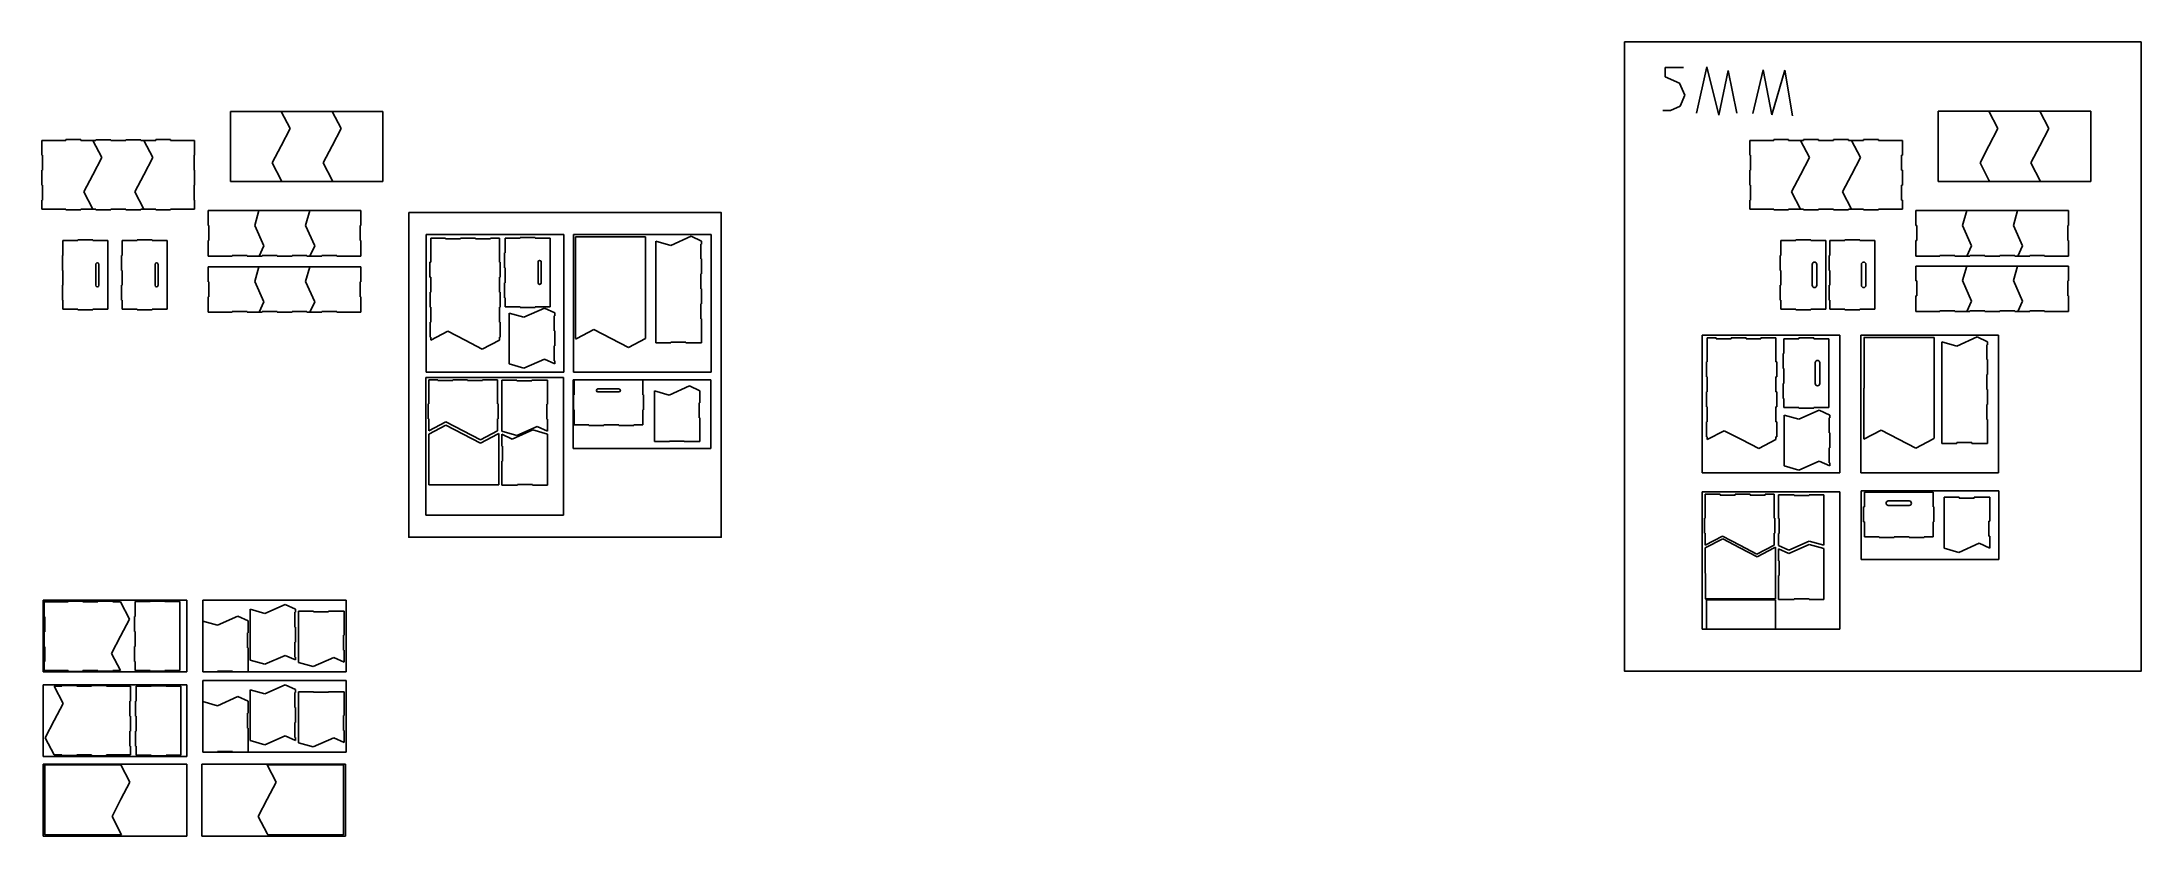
# Model space of a CAD drawing. Header units: millimetres. Extents: x 998 to 15027, y -1899 to 3410.
import ezdxf

# ---------------------------------------------------------------- set-up
doc = ezdxf.new("R2010")
doc.units = ezdxf.units.MM

msp = doc.modelspace()

# ---------------------------------------------------------------- linework, layer by layer
for p, q in [((11847, 3240), (11970, 3240)), ((11847, 3240), (11847, 3176)), ((12056, 2934), (12125, 3243)), ((12125, 3243), (12206, 2920)), ((11847, 3176), (11943, 3135)), ((11943, 3135), (11977, 3055)), ((12206, 2920), (12268, 3219)), ((12268, 3219), (12326, 2934)), ((12433, 2931), (12502, 3223)), ((12502, 3223), (12559, 2922)), ((12559, 2922), (12646, 3221)), ((12646, 3221), (12697, 2915)), ((11882, 2952), (11830, 2952)), ((11947, 2981), (11882, 2952)), ((11977, 3055), (11947, 2981)), ((13671, 2946), (13671, 2947)), ((13671, 2947), (14691, 2947)), ((14071, 2831), (14011, 2947)), ((14411, 2831), (14351, 2947)), ((14691, 2947), (14691, 2946)), ((2257, 2946), (3277, 2946)), ((2257, 2946), (2257, 2478)), ((2257, 2946), (2767, 2946)), ((2257, 2946), (2597, 2946)), ((2657, 2831), (2597, 2946)), ((2657, 2831), (2597, 2716)), ((2997, 2831), (2937, 2946)), ((2997, 2831), (2937, 2716)), ((3277, 2478), (3277, 2946)), ((13671, 2946), (13671, 2478)), ((14071, 2831), (14011, 2716)), ((14411, 2831), (14351, 2716)), ((14691, 2478), (14691, 2946)), ((998, 2752), (1158, 2752)), ((998, 2752), (1158, 2752)), ((998, 2752), (998, 2652)), ((998, 2652), (998, 2752)), ((998, 2752), (1158, 2752)), ((1258, 2757), (1158, 2757)), ((1158, 2757), (1158, 2752)), ((1258, 2752), (1258, 2757)), ((1258, 2752), (1358, 2752)), ((1258, 2752), (1358, 2752)), ((1258, 2752), (1358, 2752)), ((1398, 2637), (1338, 2752)), ((1458, 2756), (1358, 2756)), ((1358, 2756), (1358, 2752)), ((1458, 2752), (1458, 2756)), ((1458, 2752), (1508, 2752)), ((1458, 2752), (1508, 2752)), ((1458, 2752), (1558, 2752)), ((1558, 2752), (1558, 2756)), ((1558, 2756), (1658, 2756)), ((1658, 2756), (1658, 2752)), ((1658, 2752), (1758, 2752)), ((1738, 2637), (1678, 2752)), ((1758, 2752), (1758, 2757)), ((1758, 2757), (1858, 2757)), ((1858, 2757), (1858, 2752)), ((1858, 2752), (2018, 2752)), ((2018, 2752), (2018, 2652)), ((2597, 2716), (2537, 2601)), ((2937, 2716), (2877, 2601)), ((12412, 2752), (12572, 2752)), ((12412, 2652), (12412, 2752)), ((12412, 2752), (12572, 2752)), ((12412, 2752), (12412, 2652)), ((12412, 2752), (12572, 2752)), ((12672, 2757), (12572, 2757)), ((12572, 2757), (12572, 2752)), ((12672, 2752), (12672, 2757)), ((12672, 2752), (12772, 2752)), ((12672, 2752), (12772, 2752)), ((12672, 2752), (12772, 2752)), ((12812, 2637), (12752, 2752)), ((12772, 2757), (12772, 2752)), ((12772, 2757), (12872, 2757)), ((12872, 2752), (12872, 2757)), ((12872, 2752), (12972, 2752)), ((12872, 2752), (12922, 2752)), ((12872, 2752), (12922, 2752)), ((12972, 2752), (12972, 2757)), ((12972, 2757), (13072, 2757)), ((13072, 2757), (13072, 2752)), ((13072, 2752), (13172, 2752)), ((13152, 2637), (13092, 2752)), ((13172, 2752), (13172, 2757)), ((13172, 2757), (13272, 2757)), ((13272, 2757), (13272, 2752)), ((13272, 2752), (13432, 2752)), ((13432, 2752), (13432, 2652)), ((14011, 2716), (13951, 2601)), ((14351, 2716), (14291, 2601)), ((998, 2652), (1002, 2652)), ((1002, 2552), (998, 2552)), ((998, 2552), (998, 2452)), ((998, 2452), (998, 2552)), ((1002, 2652), (1002, 2552)), ((1398, 2637), (1338, 2522)), ((1738, 2637), (1678, 2522)), ((2018, 2652), (2014, 2652)), ((2014, 2652), (2014, 2552)), ((2014, 2552), (2018, 2552)), ((2018, 2452), (2018, 2552)), ((2537, 2601), (2597, 2486)), ((2877, 2601), (2937, 2486)), ((12412, 2652), (12416, 2652)), ((12412, 2452), (12412, 2552)), ((12416, 2552), (12412, 2552)), ((12412, 2552), (12412, 2452)), ((12416, 2652), (12417, 2652)), ((12417, 2552), (12416, 2552)), ((12417, 2652), (12417, 2552)), ((12812, 2637), (12752, 2522)), ((13152, 2637), (13092, 2522)), ((13428, 2652), (13427, 2652)), ((13427, 2652), (13427, 2552)), ((13427, 2552), (13428, 2552)), ((13432, 2652), (13428, 2652)), ((13428, 2552), (13432, 2552)), ((13432, 2452), (13432, 2552)), ((13951, 2601), (14011, 2486)), ((14291, 2601), (14356, 2477)), ((998, 2452), (1002, 2452)), ((1002, 2452), (1002, 2352)), ((1338, 2522), (1278, 2407)), ((1278, 2407), (1338, 2292)), ((1678, 2522), (1618, 2407)), ((1618, 2407), (1678, 2292)), ((2018, 2452), (2014, 2452)), ((2014, 2452), (2014, 2352)), ((2257, 2478), (3277, 2478)), ((2597, 2486), (2602, 2478)), ((2597, 2478), (2937, 2478)), ((2937, 2486), (2942, 2478)), ((2937, 2478), (2937, 2478)), ((12412, 2452), (12416, 2452)), ((12416, 2452), (12417, 2452)), ((12417, 2452), (12417, 2352)), ((12752, 2522), (12692, 2407)), ((12692, 2407), (12752, 2292)), ((13092, 2522), (13032, 2407)), ((13032, 2407), (13092, 2292)), ((13428, 2452), (13427, 2452)), ((13427, 2452), (13427, 2352)), ((13432, 2452), (13428, 2452)), ((13671, 2478), (13671, 2477)), ((13671, 2477), (14691, 2477)), ((14011, 2486), (14016, 2477)), ((14351, 2486), (14355, 2478)), ((14351, 2478), (14351, 2478)), ((14691, 2477), (14691, 2478)), ((998, 2292), (998, 2352)), ((1002, 2352), (998, 2352)), ((1158, 2292), (998, 2292)), ((1158, 2287), (1158, 2292)), ((1158, 2287), (1158, 2292)), ((1258, 2287), (1158, 2287)), ((1258, 2287), (1158, 2287)), ((1358, 2292), (1258, 2292)), ((1258, 2292), (1258, 2287)), ((1358, 2292), (1258, 2292)), ((1258, 2292), (1258, 2287)), ((1358, 2288), (1358, 2292)), ((1358, 2288), (1358, 2292)), ((1458, 2288), (1358, 2288)), ((1458, 2288), (1358, 2288)), ((1508, 2292), (1458, 2292)), ((1458, 2292), (1458, 2288)), ((1558, 2292), (1458, 2292)), ((1458, 2292), (1458, 2288)), ((1558, 2292), (1558, 2288)), ((1558, 2292), (1558, 2288)), ((1558, 2288), (1658, 2288)), ((1558, 2288), (1658, 2288)), ((1658, 2288), (1658, 2292)), ((1758, 2292), (1658, 2292)), ((1658, 2288), (1658, 2292)), ((1758, 2292), (1758, 2287)), ((1758, 2292), (1758, 2287)), ((1758, 2287), (1858, 2287)), ((1758, 2287), (1858, 2287)), ((2018, 2292), (1858, 2292)), ((1858, 2287), (1858, 2292)), ((1858, 2287), (1858, 2292)), ((2014, 2352), (2018, 2352)), ((2018, 2352), (2018, 2292)), ((2109, 2282), (3129, 2282)), ((2448, 2282), (2420, 2183)), ((2788, 2282), (2760, 2183)), ((12412, 2292), (12412, 2352)), ((12416, 2352), (12412, 2352)), ((12572, 2292), (12412, 2292)), ((12417, 2352), (12416, 2352)), ((12572, 2287), (12572, 2292)), ((12572, 2287), (12572, 2292)), ((12672, 2287), (12572, 2287)), ((12672, 2287), (12572, 2287)), ((12772, 2292), (12672, 2292)), ((12772, 2292), (12672, 2292)), ((12672, 2292), (12672, 2287)), ((12672, 2292), (12672, 2287)), ((12772, 2288), (12772, 2292)), ((12772, 2287), (12772, 2292)), ((12772, 2287), (12872, 2287)), ((12972, 2292), (12872, 2292)), ((12922, 2292), (12872, 2292)), ((12872, 2292), (12872, 2288)), ((12872, 2292), (12872, 2287)), ((12972, 2292), (12972, 2288)), ((12972, 2292), (12972, 2287)), ((12972, 2287), (13072, 2287)), ((13172, 2292), (13072, 2292)), ((13072, 2288), (13072, 2292)), ((13072, 2287), (13072, 2292)), ((13172, 2292), (13172, 2287)), ((13172, 2292), (13172, 2287)), ((13172, 2287), (13272, 2287)), ((13172, 2287), (13272, 2287)), ((13432, 2292), (13272, 2292)), ((13272, 2287), (13272, 2292)), ((13272, 2287), (13272, 2292)), ((13427, 2352), (13428, 2352)), ((13428, 2352), (13432, 2352)), ((13432, 2352), (13432, 2292)), ((13523, 2282), (14543, 2282)), ((13862, 2282), (13834, 2183)), ((14202, 2282), (14174, 2183)), ((2420, 2183), (2481, 2047)), ((2760, 2183), (2821, 2047)), ((3565, 2123), (4485, 2123)), ((3565, 1203), (3565, 2123)), ((4485, 2123), (4485, 1203)), ((4550, 2123), (5470, 2123)), ((4550, 1203), (4550, 2123)), ((5032, 2107), (4564, 2107)), ((4564, 2107), (4564, 1767)), ((5032, 2107), (5032, 1597)), ((5032, 2107), (5032, 1767)), ((5200, 2050), (5336, 2111)), ((5336, 2111), (5405, 2079)), ((5470, 2123), (5470, 1203)), ((13527, 2182), (13528, 2182)), ((13528, 2182), (13528, 2082)), ((13834, 2183), (13895, 2047)), ((14174, 2183), (14235, 2047)), ((14539, 2182), (14538, 2182)), ((14538, 2182), (14538, 2082)), ((1138, 2083), (1238, 2083)), ((1438, 2083), (1438, 1983)), ((1438, 2083), (1438, 1983)), ((1438, 2083), (1438, 1853)), ((1438, 1983), (1438, 1683)), ((1534, 2083), (1634, 2083)), ((1834, 2083), (1834, 1983)), ((1834, 2083), (1834, 1983)), ((1834, 2083), (1834, 1853)), ((1834, 1983), (1834, 1683)), ((2481, 2047), (2449, 1978)), ((2821, 2047), (2789, 1978)), ((3596, 1937), (3596, 2097)), ((3596, 2097), (3696, 2097)), ((3696, 2097), (3696, 2093)), ((3696, 2093), (3796, 2093)), ((3796, 2093), (3796, 2097)), ((3896, 2097), (3796, 2097)), ((3896, 2097), (3896, 2093)), ((3896, 2093), (3996, 2093)), ((3996, 2097), (4056, 2097)), ((3996, 2093), (3996, 2097)), ((4056, 2097), (4056, 1937)), ((4094, 2099), (4194, 2099)), ((4394, 2099), (4394, 1999)), ((4394, 2099), (4394, 1999)), ((4394, 2099), (4394, 1869)), ((4394, 1999), (4394, 1699)), ((5101, 2078), (5200, 2050)), ((5101, 1738), (5101, 2078)), ((5405, 2059), (5405, 2079)), ((12616, 1983), (12615, 1983)), ((12615, 1983), (12615, 1883)), ((12620, 2083), (12720, 2083)), ((12820, 2088), (12720, 2088)), ((12720, 2088), (12720, 2087)), ((12820, 2087), (12820, 2088)), ((12920, 2083), (12920, 1983)), ((12920, 2083), (12920, 1983)), ((12920, 2083), (12920, 1853)), ((12920, 1983), (12920, 1683)), ((12944, 1983), (12943, 1983)), ((12943, 1983), (12943, 1883)), ((12948, 2083), (13048, 2083)), ((13148, 2088), (13048, 2088)), ((13048, 2088), (13048, 2087)), ((13148, 2087), (13148, 2088)), ((13248, 2083), (13248, 1983)), ((13248, 2083), (13248, 1983)), ((13248, 2083), (13248, 1853)), ((13248, 1983), (13248, 1683)), ((13523, 1977), (13523, 1978)), ((13683, 1977), (13523, 1977)), ((13528, 2082), (13527, 2082)), ((13683, 1978), (13683, 1977)), ((13783, 1978), (13783, 1977)), ((13883, 1977), (13783, 1977)), ((13895, 2047), (13863, 1977)), ((13883, 1978), (13883, 1977)), ((14083, 1977), (13983, 1977)), ((14183, 1977), (14283, 1977)), ((14235, 2047), (14203, 1977)), ((14383, 1977), (14543, 1977)), ((14538, 2082), (14539, 2082)), ((14543, 1978), (14543, 1977)), ((1358, 1783), (1358, 1923)), ((1378, 1853), (1378, 1923)), ((1378, 1923), (1378, 1783)), ((1378, 1853), (1378, 1923)), ((1438, 1883), (1438, 1783)), ((1438, 1883), (1438, 1853)), ((1754, 1783), (1754, 1923)), ((1774, 1853), (1774, 1923)), ((1774, 1923), (1774, 1783)), ((1774, 1853), (1774, 1923)), ((1834, 1883), (1834, 1783)), ((1834, 1883), (1834, 1853)), ((2109, 1907), (3129, 1907)), ((2448, 1907), (2420, 1808)), ((2788, 1907), (2760, 1808)), ((3591, 1837), (3591, 1937)), ((3591, 1937), (3596, 1937)), ((3596, 1837), (3591, 1837)), ((3596, 1757), (3596, 1837)), ((4061, 1937), (4056, 1937)), ((4061, 1937), (4056, 1937)), ((4056, 1837), (4061, 1837)), ((4056, 1837), (4061, 1837)), ((4056, 1757), (4056, 1837)), ((4061, 1837), (4061, 1937)), ((4061, 1837), (4061, 1937)), ((4314, 1799), (4314, 1939)), ((4334, 1869), (4334, 1939)), ((4334, 1939), (4334, 1799)), ((4334, 1869), (4334, 1939)), ((4394, 1899), (4394, 1799)), ((4394, 1899), (4394, 1869)), ((12615, 1883), (12616, 1883)), ((12830, 1923), (12830, 1783)), ((12860, 1853), (12860, 1923)), ((12860, 1923), (12860, 1783)), ((12860, 1853), (12860, 1923)), ((12920, 1883), (12920, 1783)), ((12920, 1883), (12920, 1853)), ((12943, 1883), (12944, 1883)), ((13158, 1923), (13158, 1783)), ((13188, 1853), (13188, 1923)), ((13188, 1923), (13188, 1783)), ((13188, 1853), (13188, 1923)), ((13248, 1883), (13248, 1783)), ((13248, 1883), (13248, 1853)), ((13523, 1912), (14543, 1912)), ((13862, 1912), (13834, 1814)), ((14202, 1912), (14174, 1814)), ((2420, 1808), (2481, 1672)), ((2760, 1808), (2821, 1672)), ((3592, 1637), (3592, 1737)), ((3592, 1737), (3596, 1737)), ((3596, 1737), (3596, 1757)), ((4056, 1737), (4056, 1757)), ((4060, 1737), (4056, 1737)), ((4060, 1737), (4056, 1737)), ((4060, 1637), (4060, 1737)), ((4060, 1637), (4060, 1737)), ((4394, 1699), (4394, 1639)), ((4564, 1767), (4564, 1427)), ((5101, 1399), (5101, 1738)), ((5405, 1739), (5405, 1759)), ((5405, 1659), (5405, 1739)), ((12616, 1783), (12615, 1783)), ((12615, 1783), (12615, 1683)), ((12944, 1783), (12943, 1783)), ((12943, 1783), (12943, 1683)), ((13527, 1812), (13528, 1812)), ((13528, 1712), (13527, 1712)), ((13528, 1812), (13528, 1712)), ((13834, 1814), (13895, 1677)), ((14174, 1814), (14235, 1677)), ((14539, 1812), (14538, 1812)), ((14538, 1812), (14538, 1712)), ((14538, 1712), (14539, 1712)), ((1438, 1683), (1438, 1623)), ((1834, 1683), (1834, 1623)), ((2481, 1672), (2449, 1603)), ((2821, 1672), (2789, 1603)), ((3596, 1637), (3592, 1637)), ((3596, 1537), (3596, 1637)), ((3596, 1537), (3596, 1587)), ((3596, 1537), (3596, 1587)), ((4056, 1637), (4056, 1537)), ((4056, 1637), (4060, 1637)), ((4056, 1637), (4060, 1637)), ((4056, 1587), (4056, 1537)), ((4121, 1597), (4219, 1569)), ((4121, 1257), (4121, 1597)), ((4219, 1569), (4356, 1630)), ((4356, 1630), (4425, 1598)), ((4425, 1578), (4425, 1598)), ((5032, 1597), (5032, 1427)), ((12615, 1683), (12616, 1683)), ((12720, 1619), (12720, 1618)), ((12720, 1618), (12820, 1618)), ((12820, 1618), (12820, 1619)), ((12920, 1683), (12920, 1623)), ((12943, 1683), (12944, 1683)), ((13048, 1619), (13048, 1618)), ((13048, 1618), (13148, 1618)), ((13148, 1618), (13148, 1619)), ((13248, 1683), (13248, 1623)), ((13523, 1607), (13523, 1608)), ((13683, 1607), (13523, 1607)), ((13683, 1608), (13683, 1607)), ((13783, 1608), (13783, 1607)), ((13883, 1607), (13783, 1607)), ((13895, 1677), (13863, 1607)), ((13883, 1608), (13883, 1607)), ((14083, 1607), (13983, 1607)), ((14183, 1607), (14283, 1607)), ((14235, 1677), (14203, 1607)), ((14383, 1607), (14543, 1607)), ((14543, 1608), (14543, 1607)), ((3596, 1537), (3592, 1537)), ((3592, 1537), (3592, 1437)), ((3592, 1437), (3596, 1437)), ((3711, 1477), (3596, 1417)), ((3596, 1417), (3596, 1437)), ((3711, 1477), (3826, 1417)), ((3826, 1417), (3941, 1357)), ((3941, 1357), (4056, 1417)), ((4056, 1537), (4060, 1537)), ((4056, 1537), (4060, 1537)), ((4060, 1437), (4056, 1437)), ((4060, 1437), (4056, 1437)), ((4056, 1417), (4056, 1437)), ((4060, 1537), (4060, 1437)), ((4060, 1537), (4060, 1437)), ((4564, 1427), (4564, 1427)), ((4572, 1427), (4564, 1423)), ((4687, 1487), (4572, 1427)), ((4802, 1427), (4687, 1487)), ((4917, 1367), (4802, 1427)), ((4917, 1367), (5032, 1427)), ((12094, 1450), (13014, 1450)), ((12094, 530), (12094, 1450)), ((12127, 1271), (12127, 1431)), ((12127, 1431), (12187, 1431)), ((12187, 1427), (12187, 1431)), ((12187, 1426), (12187, 1427)), ((12287, 1426), (12187, 1426)), ((12287, 1431), (12387, 1431)), ((12387, 1431), (12287, 1431)), ((12287, 1431), (12287, 1427)), ((12287, 1427), (12287, 1426)), ((12387, 1427), (12387, 1431)), ((12387, 1426), (12387, 1427)), ((12487, 1426), (12387, 1426)), ((12487, 1431), (12587, 1431)), ((12587, 1431), (12487, 1431)), ((12487, 1431), (12487, 1427)), ((12487, 1427), (12487, 1426)), ((12587, 1431), (12587, 1271)), ((12587, 1431), (12587, 1271)), ((12587, 1431), (12587, 1271)), ((12640, 1426), (12740, 1426)), ((12840, 1431), (12740, 1431)), ((12740, 1431), (12740, 1430)), ((12840, 1430), (12840, 1431)), ((12940, 1426), (12940, 1326)), ((12940, 1426), (12940, 1326)), ((12940, 1426), (12940, 1196)), ((13014, 1450), (13014, 530)), ((13155, 1450), (14075, 1450)), ((13155, 530), (13155, 1450)), ((13175, 1435), (13176, 1435)), ((13175, 754), (13176, 1435)), ((13644, 1435), (13176, 1435)), ((13645, 1435), (13644, 1435)), ((13645, 1435), (13645, 760)), ((13696, 1405), (13795, 1377)), ((13696, 726), (13696, 1405)), ((13795, 1377), (13931, 1438)), ((13931, 1438), (14001, 1405)), ((14001, 1386), (14001, 1405)), ((14075, 1450), (14075, 530)), ((4219, 1229), (4356, 1290)), ((4356, 1290), (4425, 1258)), ((4425, 1258), (4425, 1278)), ((12122, 1171), (12122, 1271)), ((12122, 1271), (12127, 1271)), ((12122, 1171), (12122, 1271)), ((12122, 1271), (12127, 1271)), ((12592, 1271), (12587, 1271)), ((12592, 1171), (12592, 1271)), ((12636, 1326), (12635, 1326)), ((12635, 1326), (12635, 1226)), ((12850, 1266), (12850, 1126)), ((12880, 1196), (12880, 1266)), ((12880, 1266), (12880, 1126)), ((12880, 1196), (12880, 1266)), ((12940, 1326), (12940, 1026)), ((14001, 1286), (14001, 1186)), ((3563, 1167), (4483, 1167)), ((3563, 247), (3563, 1167)), ((4485, 1203), (3565, 1203)), ((3583, 990), (3583, 1150)), ((3583, 1150), (3643, 1150)), ((3643, 1146), (3643, 1150)), ((3743, 1146), (3643, 1146)), ((3743, 1150), (3843, 1150)), ((3843, 1150), (3743, 1150)), ((3743, 1150), (3743, 1146)), ((3843, 1146), (3843, 1150)), ((3943, 1146), (3843, 1146)), ((3943, 1150), (4043, 1150)), ((4043, 1150), (3943, 1150)), ((3943, 1150), (3943, 1146)), ((4043, 1150), (4043, 990)), ((4043, 1150), (4043, 990)), ((4043, 1150), (4043, 990)), ((4072, 807), (4072, 1148)), ((4121, 1257), (4219, 1229)), ((4483, 1167), (4483, 247)), ((4548, 691), (4548, 1151)), ((4548, 1151), (5468, 1151)), ((5470, 1203), (4550, 1203)), ((4554, 1150), (4654, 1150)), ((4554, 1150), (4654, 1150)), ((4554, 1150), (4784, 1150)), ((4654, 1150), (4954, 1150)), ((4754, 1150), (4854, 1150)), ((4754, 1150), (4784, 1150)), ((4954, 1150), (5014, 1150)), ((5468, 1151), (5468, 691)), ((12127, 1171), (12122, 1171)), ((12127, 1171), (12122, 1171)), ((12127, 1071), (12127, 1171)), ((12127, 1071), (12127, 1171)), ((12587, 1171), (12587, 1071)), ((12587, 1171), (12587, 1071)), ((12587, 1171), (12587, 1071)), ((12587, 1171), (12592, 1171)), ((12635, 1226), (12636, 1226)), ((12636, 1126), (12635, 1126)), ((12635, 1126), (12635, 1026)), ((12940, 1226), (12940, 1126)), ((12940, 1226), (12940, 1196)), ((3578, 890), (3578, 990)), ((3578, 990), (3583, 990)), ((3578, 890), (3578, 990)), ((3578, 990), (3583, 990)), ((4048, 990), (4043, 990)), ((4048, 890), (4048, 990)), ((4784, 1090), (4714, 1090)), ((4714, 1090), (4854, 1090)), ((4784, 1090), (4714, 1090)), ((4854, 1070), (4714, 1070)), ((5091, 1077), (5190, 1049)), ((5091, 738), (5091, 1077)), ((5190, 1049), (5326, 1110)), ((5326, 1110), (5395, 1078)), ((5395, 998), (5395, 1078)), ((12122, 1071), (12127, 1071)), ((12122, 1071), (12122, 971)), ((12123, 1071), (12127, 1071)), ((12592, 1071), (12587, 1071)), ((12592, 1071), (12592, 971)), ((12635, 1026), (12636, 1026)), ((12940, 1026), (12940, 966)), ((13175, 1095), (13175, 1094)), ((13644, 1095), (13644, 1095)), ((14000, 1086), (14001, 1086)), ((14000, 986), (14001, 986)), ((14001, 1086), (14001, 986)), ((3583, 890), (3578, 890)), ((3583, 890), (3578, 890)), ((3583, 890), (3583, 810)), ((3698, 870), (3583, 810)), ((3698, 848), (3583, 788)), ((3813, 810), (3698, 870)), ((3698, 848), (3813, 788)), ((4043, 890), (4048, 890)), ((4043, 890), (4043, 810)), ((4376, 808), (4376, 888)), ((4554, 850), (4554, 950)), ((12127, 971), (12122, 971)), ((12127, 871), (12122, 871)), ((12122, 871), (12122, 771)), ((12127, 971), (12123, 971)), ((12127, 871), (12123, 871)), ((12127, 871), (12127, 971)), ((12127, 921), (12127, 971)), ((12587, 971), (12587, 871)), ((12587, 971), (12587, 921)), ((12587, 971), (12587, 921)), ((12587, 971), (12592, 971)), ((12587, 871), (12592, 871)), ((12592, 871), (12592, 771)), ((12642, 915), (12741, 887)), ((12642, 575), (12642, 915)), ((12740, 962), (12740, 961)), ((12740, 961), (12840, 961)), ((12741, 887), (12877, 948)), ((12840, 961), (12840, 962)), ((12877, 948), (12947, 915)), ((12947, 896), (12947, 915)), ((14000, 886), (14001, 886)), ((14001, 886), (14001, 726)), ((3583, 448), (3583, 788)), ((3928, 750), (3813, 810)), ((3813, 788), (3928, 728)), ((3928, 750), (4043, 810)), ((3928, 728), (4043, 788)), ((4043, 788), (4051, 792)), ((4051, 448), (4051, 792)), ((4072, 807), (4171, 779)), ((4141, 755), (4072, 787)), ((4072, 787), (4072, 707)), ((4278, 816), (4141, 755)), ((4171, 779), (4307, 840)), ((4376, 788), (4278, 816)), ((4307, 840), (4376, 808)), ((4376, 788), (4376, 447)), ((12122, 771), (12127, 771)), ((12123, 771), (12127, 771)), ((12242, 811), (12127, 751)), ((12127, 771), (12127, 751)), ((12357, 751), (12242, 811)), ((12472, 691), (12357, 751)), ((12472, 691), (12587, 751)), ((12592, 771), (12587, 771)), ((12587, 771), (12587, 751)), ((12947, 796), (12947, 696)), ((13291, 815), (13175, 754)), ((13291, 815), (13406, 755)), ((13406, 755), (13521, 695)), ((13521, 695), (13636, 755)), ((13636, 755), (13645, 760)), ((13796, 730), (13796, 731)), ((13796, 731), (13896, 731)), ((13896, 731), (13896, 730)), ((14001, 726), (14000, 726)), ((4548, 691), (5468, 691)), ((12642, 575), (12741, 547)), ((12741, 547), (12877, 608)), ((12877, 608), (12947, 575)), ((12946, 596), (12947, 596)), ((12947, 596), (12947, 575)), ((3583, 448), (4051, 448)), ((13014, 530), (12094, 530)), ((14075, 530), (13155, 530)), ((12094, 403), (13014, 403)), ((12094, -517), (12094, 403)), ((12115, 226), (12115, 386)), ((12115, 386), (12215, 386)), ((12215, 386), (12215, 382)), ((12215, 382), (12215, 381)), ((12215, 381), (12315, 381)), ((12315, 382), (12315, 386)), ((12415, 386), (12315, 386)), ((12315, 381), (12315, 382)), ((12415, 386), (12415, 382)), ((12415, 382), (12415, 381)), ((12415, 381), (12515, 381)), ((12515, 386), (12575, 386)), ((12515, 382), (12515, 386)), ((12515, 381), (12515, 382)), ((12575, 386), (12575, 226)), ((12603, 223), (12603, 383)), ((12603, 383), (12604, 383)), ((12708, 378), (12708, 379)), ((12808, 378), (12708, 378)), ((12808, 379), (12808, 378)), ((12908, 383), (12908, 45)), ((13014, 403), (13014, -517)), ((13156, -50), (13156, 410)), ((13156, 410), (14076, 410)), ((13174, 301), (13173, 301)), ((13173, 301), (13173, 201)), ((13178, 401), (13278, 401)), ((13178, 401), (13278, 401)), ((13178, 401), (13408, 401)), ((13278, 401), (13578, 401)), ((13408, 341), (13338, 341)), ((13338, 341), (13478, 341)), ((13408, 341), (13338, 341)), ((13338, 311), (13478, 311)), ((13378, 401), (13478, 401)), ((13378, 401), (13408, 401)), ((13578, 401), (13638, 401)), ((13643, 301), (13642, 301)), ((13643, 201), (13643, 301)), ((13711, 366), (13711, 25)), ((13811, 362), (13811, 361)), ((13811, 361), (13911, 361)), ((13911, 361), (13911, 362)), ((14015, 366), (14016, 366)), ((14016, 206), (14016, 366)), ((14076, 410), (14076, -50)), ((4483, 247), (3563, 247)), ((12110, 126), (12110, 226)), ((12110, 226), (12115, 226)), ((12580, 226), (12575, 226)), ((12580, 226), (12575, 226)), ((12580, 126), (12580, 226)), ((12580, 126), (12580, 226)), ((12604, 223), (12603, 223)), ((13173, 201), (13174, 201)), ((13178, 101), (13178, 201)), ((13642, 201), (13643, 201)), ((12115, 126), (12110, 126)), ((12115, 46), (12115, 126)), ((12230, 106), (12115, 46)), ((12231, 88), (12115, 27)), ((12116, -312), (12115, 27)), ((12230, 106), (12345, 46)), ((12231, 88), (12346, 28)), ((12345, 46), (12460, -14)), ((12346, 28), (12461, -32)), ((12460, -14), (12575, 46)), ((12461, -32), (12576, 28)), ((12575, 126), (12575, 46)), ((12575, 126), (12580, 126)), ((12575, 126), (12580, 126)), ((12576, 28), (12585, 33)), ((12585, -312), (12585, 33)), ((12603, 44), (12603, 123)), ((12604, 123), (12603, 123)), ((12673, 12), (12603, 44)), ((12673, -10), (12603, 22)), ((12603, 22), (12603, -58)), ((12810, 73), (12673, 12)), ((12810, 51), (12673, -10)), ((12908, 45), (12810, 73)), ((12908, 23), (12810, 51)), ((12908, 23), (12908, -318)), ((13278, 97), (13278, 96)), ((13278, 96), (13378, 96)), ((13378, 96), (13378, 97)), ((13478, 97), (13478, 96)), ((13478, 96), (13578, 96)), ((13578, 96), (13578, 97)), ((13711, 25), (13810, -3)), ((13810, -3), (13946, 58)), ((13946, 58), (14016, 26)), ((14016, 26), (14016, 106)), ((13156, -50), (14076, -50)), ((12603, -158), (12603, -318)), ((1006, -321), (1966, -321)), ((1006, -321), (1006, -801)), ((1012, -333), (1172, -333)), ((1012, -433), (1012, -333)), ((1012, -333), (1172, -333)), ((1012, -333), (1012, -433)), ((1012, -333), (1172, -333)), ((1272, -328), (1172, -328)), ((1172, -328), (1172, -333)), ((1272, -333), (1272, -328)), ((1272, -333), (1372, -333)), ((1272, -333), (1372, -333)), ((1272, -333), (1372, -333)), ((1472, -329), (1372, -329)), ((1372, -329), (1372, -333)), ((1472, -333), (1472, -329)), ((1472, -333), (1522, -333)), ((1472, -333), (1522, -333)), ((1582, -448), (1522, -333)), ((1620, -332), (1720, -332)), ((1920, -332), (1920, -432)), ((1920, -332), (1920, -432)), ((1966, -801), (1966, -321)), ((2072, -321), (3032, -321)), ((2072, -321), (2072, -801)), ((2389, -383), (2487, -411)), ((2389, -723), (2389, -383)), ((2487, -411), (2624, -351)), ((2624, -351), (2693, -382)), ((2693, -402), (2693, -382)), ((2713, -738), (2713, -396)), ((3032, -801), (3032, -321)), ((12116, -312), (12115, -312)), ((12116, -312), (12584, -312)), ((12584, -320), (12124, -320)), ((12124, -320), (12124, -515)), ((12584, -312), (12585, -312)), ((12584, -515), (12584, -320)), ((12604, -318), (12603, -318)), ((12808, -313), (12708, -313)), ((12708, -313), (12708, -314)), ((12808, -314), (12808, -313)), ((1012, -433), (1016, -433)), ((1012, -633), (1012, -533)), ((1016, -533), (1012, -533)), ((1012, -533), (1012, -633)), ((1016, -433), (1016, -533)), ((1582, -448), (1522, -563)), ((1920, -432), (1920, -732)), ((1920, -532), (1920, -632)), ((1920, -532), (1920, -562)), ((2072, -462), (2170, -490)), ((2072, -801), (2072, -462)), ((2170, -490), (2307, -429)), ((2307, -429), (2376, -461)), ((2376, -541), (2376, -461)), ((13014, -517), (12094, -517)), ((12124, -515), (12584, -515)), ((1012, -633), (1016, -633)), ((1016, -633), (1016, -733)), ((1522, -563), (1462, -678)), ((1462, -678), (1522, -793)), ((2487, -751), (2624, -691)), ((2624, -691), (2693, -722)), ((3017, -736), (3017, -656)), ((1006, -801), (1966, -801)), ((1012, -793), (1012, -733)), ((1016, -733), (1012, -733)), ((1172, -793), (1012, -793)), ((1172, -798), (1172, -793)), ((1172, -798), (1172, -793)), ((1272, -798), (1172, -798)), ((1272, -798), (1172, -798)), ((1372, -793), (1272, -793)), ((1372, -793), (1272, -793)), ((1272, -793), (1272, -798)), ((1272, -793), (1272, -798)), ((1372, -797), (1372, -793)), ((1372, -797), (1372, -793)), ((1472, -797), (1372, -797)), ((1472, -797), (1372, -797)), ((1522, -793), (1472, -793)), ((1472, -793), (1472, -797)), ((1472, -793), (1472, -797)), ((1920, -732), (1920, -792)), ((2072, -801), (3032, -801)), ((2389, -723), (2487, -751)), ((2693, -722), (2693, -702)), ((2713, -738), (2811, -766)), ((2811, -766), (2948, -705)), ((2948, -705), (3017, -736)), ((1006, -887), (1966, -887)), ((1006, -887), (1006, -1367)), ((1140, -1012), (1080, -897)), ((1080, -897), (1130, -897)), ((1130, -897), (1130, -893)), ((1130, -893), (1230, -893)), ((1230, -893), (1230, -897)), ((1230, -897), (1330, -897)), ((1330, -897), (1330, -892)), ((1330, -892), (1430, -892)), ((1430, -892), (1430, -897)), ((1430, -897), (1590, -897)), ((1590, -897), (1590, -997)), ((1627, -898), (1727, -898)), ((1927, -898), (1927, -998)), ((1927, -898), (1927, -998)), ((1966, -1367), (1966, -887)), ((2072, -858), (3032, -858)), ((2072, -858), (2072, -1338)), ((2170, -1028), (2307, -967)), ((2307, -967), (2376, -998)), ((2389, -921), (2487, -949)), ((2389, -1261), (2389, -921)), ((2487, -949), (2624, -888)), ((2624, -888), (2693, -920)), ((2693, -940), (2693, -920)), ((2713, -1275), (2713, -934)), ((3032, -1338), (3032, -858)), ((1140, -1012), (1080, -1127)), ((1590, -997), (1586, -997)), ((1586, -997), (1586, -1097)), ((1586, -1097), (1590, -1097)), ((1590, -1197), (1590, -1097)), ((1927, -998), (1927, -1298)), ((1927, -1098), (1927, -1198)), ((1927, -1098), (1927, -1128)), ((2072, -1000), (2170, -1028)), ((2072, -1338), (2072, -1000)), ((2376, -1078), (2376, -998)), ((1080, -1127), (1020, -1242)), ((1020, -1242), (1080, -1357)), ((1590, -1197), (1586, -1197)), ((1586, -1197), (1586, -1297)), ((2389, -1261), (2487, -1289)), ((2487, -1289), (2624, -1228)), ((2624, -1228), (2693, -1260)), ((2693, -1260), (2693, -1240)), ((2811, -1303), (2948, -1242)), ((2948, -1242), (3017, -1274)), ((3017, -1274), (3017, -1194)), ((1006, -1367), (1966, -1367)), ((1080, -1357), (1130, -1357)), ((1130, -1357), (1130, -1361)), ((1130, -1357), (1130, -1361)), ((1130, -1361), (1230, -1361)), ((1130, -1361), (1230, -1361)), ((1330, -1357), (1230, -1357)), ((1230, -1361), (1230, -1357)), ((1230, -1361), (1230, -1357)), ((1330, -1357), (1330, -1362)), ((1330, -1357), (1330, -1362)), ((1330, -1362), (1430, -1362)), ((1330, -1362), (1430, -1362)), ((1590, -1357), (1430, -1357)), ((1430, -1362), (1430, -1357)), ((1430, -1362), (1430, -1357)), ((1586, -1297), (1590, -1297)), ((1590, -1297), (1590, -1357)), ((1927, -1298), (1927, -1358)), ((2072, -1338), (3032, -1338)), ((2713, -1275), (2811, -1303)), ((1006, -1419), (1966, -1419)), ((1006, -1419), (1006, -1899)), ((1016, -1423), (1016, -1891)), ((1016, -1423), (1526, -1423)), ((1586, -1538), (1526, -1423)), ((1586, -1538), (1526, -1653)), ((1966, -1899), (1966, -1419)), ((2066, -1419), (3026, -1419)), ((2066, -1419), (2066, -1899)), ((2563, -1538), (2503, -1423)), ((2503, -1423), (3013, -1423)), ((2563, -1538), (2503, -1653)), ((3013, -1891), (3013, -1423)), ((3026, -1899), (3026, -1419)), ((1526, -1653), (1466, -1768)), ((2503, -1653), (2443, -1768)), ((1466, -1768), (1526, -1883)), ((2443, -1768), (2503, -1883)), ((1006, -1899), (1966, -1899)), ((1016, -1891), (1530, -1891)), ((1526, -1883), (1530, -1891)), ((2066, -1899), (3026, -1899)), ((2503, -1883), (2508, -1891)), ((2508, -1891), (3013, -1891))]:
    msp.add_line(p, q)
at = {"color": 7, "linetype": 'Continuous', "lineweight": 25}
for p, q in [((2109, 2282), (2109, 2182)), ((3129, 2182), (3129, 2282)), ((13523, 2282), (13523, 2182)), ((14543, 2182), (14543, 2282)), ((2109, 2182), (2113, 2182)), ((2113, 2182), (2113, 2082)), ((3125, 2182), (3129, 2182)), ((3125, 2082), (3125, 2182)), ((13523, 2182), (13527, 2182)), ((14539, 2182), (14543, 2182)), ((1134, 1983), (1134, 1883)), ((1138, 1983), (1134, 1983)), ((1138, 2083), (1138, 1983)), ((1238, 2083), (1138, 2083)), ((1238, 2087), (1338, 2087)), ((1238, 2083), (1238, 2087)), ((1338, 2087), (1338, 2083)), ((1438, 2083), (1338, 2083)), ((1438, 1983), (1438, 2083)), ((1530, 1983), (1530, 1883)), ((1534, 1983), (1530, 1983)), ((1534, 2083), (1534, 1983)), ((1634, 2083), (1534, 2083)), ((1634, 2087), (1734, 2087)), ((1634, 2083), (1634, 2087)), ((1734, 2087), (1734, 2083)), ((1834, 2083), (1734, 2083)), ((1834, 1983), (1834, 2083)), ((2113, 2082), (2109, 2082)), ((2109, 2082), (2109, 1978)), ((2109, 1978), (2269, 1978)), ((2269, 1982), (2369, 1982)), ((2269, 1978), (2269, 1982)), ((2369, 1982), (2369, 1978)), ((2369, 1978), (2469, 1978)), ((2469, 1982), (2569, 1982)), ((2469, 1978), (2469, 1982)), ((2569, 1982), (2569, 1978)), ((2569, 1978), (2669, 1978)), ((2669, 1982), (2769, 1982)), ((2669, 1978), (2669, 1982)), ((2769, 1982), (2769, 1978)), ((2769, 1978), (2869, 1978)), ((2869, 1982), (2969, 1982)), ((2869, 1978), (2869, 1982)), ((2969, 1982), (2969, 1978)), ((2969, 1978), (3129, 1978)), ((3129, 2082), (3125, 2082)), ((3129, 1978), (3129, 2082)), ((4090, 1999), (4090, 1899)), ((4094, 1999), (4090, 1999)), ((4094, 2099), (4094, 1999)), ((4194, 2099), (4094, 2099)), ((4194, 2103), (4294, 2103)), ((4194, 2099), (4194, 2103)), ((4294, 2103), (4294, 2099)), ((4394, 2099), (4294, 2099)), ((4394, 1999), (4394, 2099)), ((5401, 2059), (5405, 2059)), ((5401, 1959), (5401, 2059)), ((12620, 1983), (12616, 1983)), ((12620, 2083), (12620, 1983)), ((12720, 2083), (12620, 2083)), ((12720, 2083), (12720, 2087)), ((12820, 2087), (12820, 2083)), ((12920, 2083), (12820, 2083)), ((12920, 1983), (12920, 2083)), ((12948, 1983), (12944, 1983)), ((12948, 2083), (12948, 1983)), ((13048, 2083), (12948, 2083)), ((13048, 2083), (13048, 2087)), ((13148, 2087), (13148, 2083)), ((13248, 2083), (13148, 2083)), ((13248, 1983), (13248, 2083)), ((13527, 2082), (13523, 2082)), ((13523, 2082), (13523, 1978)), ((13683, 1982), (13783, 1982)), ((13683, 1978), (13683, 1982)), ((13783, 1982), (13783, 1978)), ((13883, 1982), (13983, 1982)), ((13883, 1978), (13883, 1982)), ((13983, 1982), (13983, 1977)), ((14083, 1982), (14183, 1982)), ((14083, 1977), (14083, 1982)), ((14183, 1982), (14183, 1977)), ((14283, 1982), (14383, 1982)), ((14283, 1977), (14283, 1982)), ((14383, 1982), (14383, 1977)), ((14543, 2082), (14539, 2082)), ((14543, 1978), (14543, 2082)), ((1134, 1883), (1138, 1883)), ((1138, 1883), (1138, 1783)), ((1438, 1783), (1438, 1883)), ((1530, 1883), (1534, 1883)), ((1534, 1883), (1534, 1783)), ((1834, 1783), (1834, 1883)), ((2109, 1907), (2109, 1807)), ((3129, 1807), (3129, 1907)), ((4090, 1899), (4094, 1899)), ((4094, 1899), (4094, 1799)), ((4394, 1799), (4394, 1899)), ((5405, 1959), (5401, 1959)), ((5401, 1859), (5405, 1859)), ((5401, 1759), (5401, 1859)), ((5405, 1859), (5405, 1959)), ((12616, 1883), (12620, 1883)), ((12620, 1883), (12620, 1783)), ((12920, 1783), (12920, 1883)), ((12944, 1883), (12948, 1883)), ((12948, 1883), (12948, 1783)), ((13248, 1783), (13248, 1883)), ((13523, 1912), (13523, 1812)), ((14543, 1812), (14543, 1912)), ((1134, 1783), (1134, 1683)), ((1138, 1783), (1134, 1783)), ((1530, 1783), (1530, 1683)), ((1534, 1783), (1530, 1783)), ((2109, 1807), (2113, 1807)), ((2113, 1707), (2109, 1707)), ((2109, 1707), (2109, 1603)), ((2113, 1807), (2113, 1707)), ((3125, 1807), (3129, 1807)), ((3125, 1707), (3125, 1807)), ((3129, 1707), (3125, 1707)), ((3129, 1603), (3129, 1707)), ((4090, 1799), (4090, 1699)), ((4094, 1799), (4090, 1799)), ((4090, 1699), (4094, 1699)), ((4094, 1699), (4094, 1639)), ((4394, 1639), (4394, 1699)), ((5405, 1759), (5401, 1759)), ((12620, 1783), (12616, 1783)), ((12948, 1783), (12944, 1783)), ((13523, 1812), (13527, 1812)), ((13527, 1712), (13523, 1712)), ((13523, 1712), (13523, 1608)), ((14539, 1812), (14543, 1812)), ((14543, 1712), (14539, 1712)), ((14543, 1608), (14543, 1712)), ((1134, 1683), (1138, 1683)), ((1138, 1683), (1138, 1623)), ((1138, 1623), (1238, 1623)), ((1238, 1623), (1238, 1619)), ((1238, 1619), (1338, 1619)), ((1338, 1623), (1438, 1623)), ((1338, 1619), (1338, 1623)), ((1438, 1623), (1438, 1683)), ((1530, 1683), (1534, 1683)), ((1534, 1683), (1534, 1623)), ((1534, 1623), (1634, 1623)), ((1634, 1623), (1634, 1619)), ((1634, 1619), (1734, 1619)), ((1734, 1623), (1834, 1623)), ((1734, 1619), (1734, 1623)), ((1834, 1623), (1834, 1683)), ((2109, 1603), (2269, 1603)), ((2269, 1607), (2369, 1607)), ((2269, 1603), (2269, 1607)), ((2369, 1607), (2369, 1603)), ((2369, 1603), (2469, 1603)), ((2469, 1607), (2569, 1607)), ((2469, 1603), (2469, 1607)), ((2569, 1607), (2569, 1603)), ((2569, 1603), (2669, 1603)), ((2669, 1607), (2769, 1607)), ((2669, 1603), (2669, 1607)), ((2769, 1607), (2769, 1603)), ((2769, 1603), (2869, 1603)), ((2869, 1607), (2969, 1607)), ((2869, 1603), (2869, 1607)), ((2969, 1607), (2969, 1603)), ((2969, 1603), (3129, 1603)), ((4094, 1639), (4194, 1639)), ((4194, 1639), (4194, 1635)), ((4194, 1635), (4294, 1635)), ((4294, 1639), (4394, 1639)), ((4294, 1635), (4294, 1639)), ((4421, 1578), (4425, 1578)), ((4421, 1478), (4421, 1578)), ((5401, 1659), (5405, 1659)), ((5401, 1559), (5401, 1659)), ((5405, 1559), (5401, 1559)), ((5405, 1399), (5405, 1559)), ((12616, 1683), (12620, 1683)), ((12620, 1683), (12620, 1623)), ((12620, 1623), (12720, 1623)), ((12720, 1623), (12720, 1619)), ((12820, 1623), (12920, 1623)), ((12820, 1619), (12820, 1623)), ((12920, 1623), (12920, 1683)), ((12944, 1683), (12948, 1683)), ((12948, 1683), (12948, 1623)), ((12948, 1623), (13048, 1623)), ((13048, 1623), (13048, 1619)), ((13148, 1623), (13248, 1623)), ((13148, 1619), (13148, 1623)), ((13248, 1623), (13248, 1683)), ((13683, 1612), (13783, 1612)), ((13683, 1608), (13683, 1612)), ((13783, 1612), (13783, 1608)), ((13883, 1612), (13983, 1612)), ((13883, 1608), (13883, 1612)), ((13983, 1612), (13983, 1607)), ((14083, 1612), (14183, 1612)), ((14083, 1607), (14083, 1612)), ((14183, 1612), (14183, 1607)), ((14283, 1612), (14383, 1612)), ((14283, 1607), (14283, 1612)), ((14383, 1612), (14383, 1607)), ((4425, 1478), (4421, 1478)), ((4425, 1378), (4425, 1478)), ((12640, 1426), (12640, 1326)), ((12740, 1426), (12640, 1426)), ((12740, 1426), (12740, 1430)), ((12840, 1430), (12840, 1426)), ((12940, 1426), (12840, 1426)), ((12940, 1326), (12940, 1426)), ((4421, 1378), (4425, 1378)), ((4421, 1278), (4421, 1378)), ((4425, 1278), (4421, 1278)), ((5101, 1399), (5201, 1399)), ((5201, 1403), (5301, 1403)), ((5201, 1399), (5201, 1403)), ((5301, 1403), (5301, 1399)), ((5301, 1399), (5405, 1399)), ((12640, 1326), (12636, 1326)), ((13996, 1386), (14001, 1386)), ((13996, 1286), (13996, 1386)), ((14001, 1286), (13996, 1286)), ((4172, 1148), (4072, 1148)), ((4172, 1144), (4172, 1148)), ((4272, 1144), (4172, 1144)), ((4272, 1148), (4272, 1144)), ((4376, 1148), (4272, 1148)), ((4376, 988), (4376, 1148)), ((4554, 1150), (4554, 1050)), ((4654, 1150), (4554, 1150)), ((4854, 1150), (4754, 1150)), ((5014, 1150), (4954, 1150)), ((5014, 1050), (5014, 1150)), ((12636, 1226), (12640, 1226)), ((12640, 1126), (12636, 1126)), ((12640, 1226), (12640, 1126)), ((12940, 1126), (12940, 1226)), ((13996, 1186), (14001, 1186)), ((13996, 1086), (13996, 1186)), ((4372, 988), (4376, 988)), ((4372, 888), (4372, 988)), ((4550, 1050), (4554, 1050)), ((4550, 950), (4550, 1050)), ((5018, 1050), (5014, 1050)), ((5018, 950), (5018, 1050)), ((5391, 998), (5395, 998)), ((5391, 898), (5391, 998)), ((12636, 1026), (12640, 1026)), ((12640, 1026), (12640, 966)), ((12940, 966), (12940, 1026)), ((14000, 1086), (13996, 1086)), ((13996, 986), (14000, 986)), ((13996, 886), (13996, 986)), ((4376, 888), (4372, 888)), ((4554, 950), (4550, 950)), ((4554, 950), (4554, 850)), ((4554, 850), (4654, 850)), ((4654, 850), (4654, 846)), ((4654, 846), (4754, 846)), ((4754, 850), (4854, 850)), ((4754, 846), (4754, 850)), ((4854, 850), (4854, 846)), ((4854, 846), (4954, 846)), ((4954, 846), (4954, 850)), ((4954, 850), (5014, 850)), ((5014, 950), (5018, 950)), ((5014, 850), (5014, 950)), ((5395, 898), (5391, 898)), ((5395, 738), (5395, 898)), ((12640, 966), (12740, 966)), ((12740, 966), (12740, 962)), ((12840, 966), (12940, 966)), ((12840, 962), (12840, 966)), ((12942, 896), (12947, 896)), ((12942, 796), (12942, 896)), ((14000, 886), (13996, 886)), ((4072, 707), (4076, 707)), ((4076, 707), (4076, 607)), ((5091, 738), (5191, 738)), ((5191, 742), (5291, 742)), ((5191, 738), (5191, 742)), ((5291, 742), (5291, 738)), ((5291, 738), (5395, 738)), ((12947, 796), (12942, 796)), ((13696, 726), (13796, 726)), ((13796, 726), (13796, 730)), ((13896, 730), (13896, 726)), ((13896, 726), (14000, 726)), ((4072, 607), (4072, 447)), ((4076, 607), (4072, 607)), ((12942, 696), (12947, 696)), ((12942, 596), (12942, 696)), ((12946, 596), (12942, 596)), ((4072, 447), (4176, 447)), ((4176, 451), (4276, 451)), ((4176, 447), (4176, 451)), ((4276, 451), (4276, 447)), ((4276, 447), (4376, 447)), ((12708, 383), (12604, 383)), ((12708, 379), (12708, 383)), ((12808, 383), (12808, 379)), ((12908, 383), (12808, 383)), ((13174, 301), (13178, 301)), ((13178, 401), (13178, 301)), ((13278, 401), (13178, 401)), ((13478, 401), (13378, 401)), ((13638, 401), (13578, 401)), ((13638, 301), (13638, 401)), ((13642, 301), (13638, 301)), ((13811, 366), (13711, 366)), ((13811, 362), (13811, 366)), ((13911, 366), (13911, 362)), ((14015, 366), (13911, 366)), ((12604, 223), (12608, 223)), ((12608, 223), (12608, 123)), ((13178, 201), (13174, 201)), ((13178, 201), (13178, 101)), ((13638, 201), (13642, 201)), ((13638, 101), (13638, 201)), ((14011, 206), (14016, 206)), ((14011, 106), (14011, 206)), ((12608, 123), (12604, 123)), ((13178, 101), (13278, 101)), ((13278, 101), (13278, 97)), ((13378, 101), (13478, 101)), ((13378, 97), (13378, 101)), ((13478, 101), (13478, 97)), ((13578, 97), (13578, 101)), ((13578, 101), (13638, 101)), ((14016, 106), (14011, 106)), ((12603, -58), (12608, -58)), ((12608, -58), (12608, -158)), ((12608, -158), (12603, -158)), ((1620, -332), (1620, -432)), ((1720, -332), (1620, -332)), ((1720, -328), (1820, -328)), ((1720, -332), (1720, -328)), ((1820, -328), (1820, -332)), ((1920, -332), (1820, -332)), ((1920, -432), (1920, -332)), ((2689, -402), (2693, -402)), ((2689, -502), (2689, -402)), ((2813, -396), (2713, -396)), ((2813, -400), (2813, -396)), ((2913, -400), (2813, -400)), ((2913, -396), (2913, -400)), ((3017, -396), (2913, -396)), ((3017, -556), (3017, -396)), ((12604, -318), (12708, -318)), ((12708, -318), (12708, -314)), ((12808, -314), (12808, -318)), ((12808, -318), (12908, -318)), ((1616, -432), (1616, -532)), ((1620, -432), (1616, -432)), ((1616, -532), (1620, -532)), ((1620, -532), (1620, -632)), ((1920, -632), (1920, -532)), ((2372, -541), (2376, -541)), ((2372, -641), (2372, -541)), ((2693, -502), (2689, -502)), ((2693, -602), (2693, -502)), ((3013, -556), (3017, -556)), ((3013, -656), (3013, -556)), ((1616, -632), (1616, -732)), ((1620, -632), (1616, -632)), ((2376, -641), (2372, -641)), ((2376, -801), (2376, -641)), ((2689, -602), (2693, -602)), ((2689, -702), (2689, -602)), ((3017, -656), (3013, -656)), ((1616, -732), (1620, -732)), ((1620, -732), (1620, -792)), ((1620, -792), (1720, -792)), ((1720, -792), (1720, -796)), ((1720, -796), (1820, -796)), ((1820, -792), (1920, -792)), ((1820, -796), (1820, -792)), ((1920, -792), (1920, -732)), ((2072, -801), (2172, -801)), ((2172, -797), (2272, -797)), ((2172, -801), (2172, -797)), ((2272, -797), (2272, -801)), ((2272, -801), (2376, -801)), ((2693, -702), (2689, -702)), ((1627, -898), (1627, -998)), ((1727, -898), (1627, -898)), ((1727, -894), (1827, -894)), ((1727, -898), (1727, -894)), ((1827, -894), (1827, -898)), ((1927, -898), (1827, -898)), ((1927, -998), (1927, -898)), ((2689, -940), (2693, -940)), ((2689, -1040), (2689, -940)), ((2813, -934), (2713, -934)), ((2813, -938), (2813, -934)), ((2913, -938), (2813, -938)), ((2913, -934), (2913, -938)), ((3017, -934), (2913, -934)), ((3017, -1094), (3017, -934)), ((1623, -998), (1623, -1098)), ((1627, -998), (1623, -998)), ((1623, -1098), (1627, -1098)), ((1627, -1098), (1627, -1198)), ((1927, -1198), (1927, -1098)), ((2372, -1078), (2376, -1078)), ((2372, -1178), (2372, -1078)), ((2693, -1040), (2689, -1040)), ((2693, -1140), (2693, -1040)), ((3013, -1094), (3017, -1094)), ((3013, -1194), (3013, -1094)), ((1623, -1198), (1623, -1298)), ((1627, -1198), (1623, -1198)), ((2376, -1178), (2372, -1178)), ((2376, -1338), (2376, -1178)), ((2689, -1140), (2693, -1140)), ((2689, -1240), (2689, -1140)), ((2693, -1240), (2689, -1240)), ((3017, -1194), (3013, -1194)), ((1623, -1298), (1627, -1298)), ((1627, -1298), (1627, -1358)), ((1627, -1358), (1727, -1358)), ((1727, -1358), (1727, -1362)), ((1727, -1362), (1827, -1362)), ((1827, -1358), (1927, -1358)), ((1827, -1362), (1827, -1358)), ((1927, -1358), (1927, -1298)), ((2072, -1338), (2172, -1338)), ((2172, -1334), (2272, -1334)), ((2172, -1338), (2172, -1334)), ((2272, -1334), (2272, -1338)), ((2272, -1338), (2376, -1338))]:
    msp.add_line(p, q, dxfattribs=at)
for points in [[(11575, 3410), (15027, 3410), (15027, -797), (11575, -797)], [(3449, 2269), (5538, 2269), (5538, 99), (3449, 99)]]:
    msp.add_lwpolyline(points, close=True)
for centre, radius, start, end in [((1368, 1923), 10, 0, 180), ((1764, 1923), 10, 0, 180), ((4324, 1939), 10, 0, 180), ((12845, 1923), 15, 0, 180), ((13173, 1923), 15, 0, 180), ((1368, 1783), 10, 180, 0), ((1764, 1783), 10, 180, 0), ((4324, 1799), 10, 180, 0), ((12845, 1783), 15, 180, 0), ((13173, 1783), 15, 180, 0), ((12865, 1266), 15, 0, 180), ((12865, 1126), 15, 180, 0), ((4714, 1080), 10, 90, 270), ((4854, 1080), 10, 270, 90), ((13338, 326), 15, 90, 270), ((13478, 326), 15, 270, 90)]:
    msp.add_arc(centre, radius, start, end)

doc.saveas('drawing.dxf')
